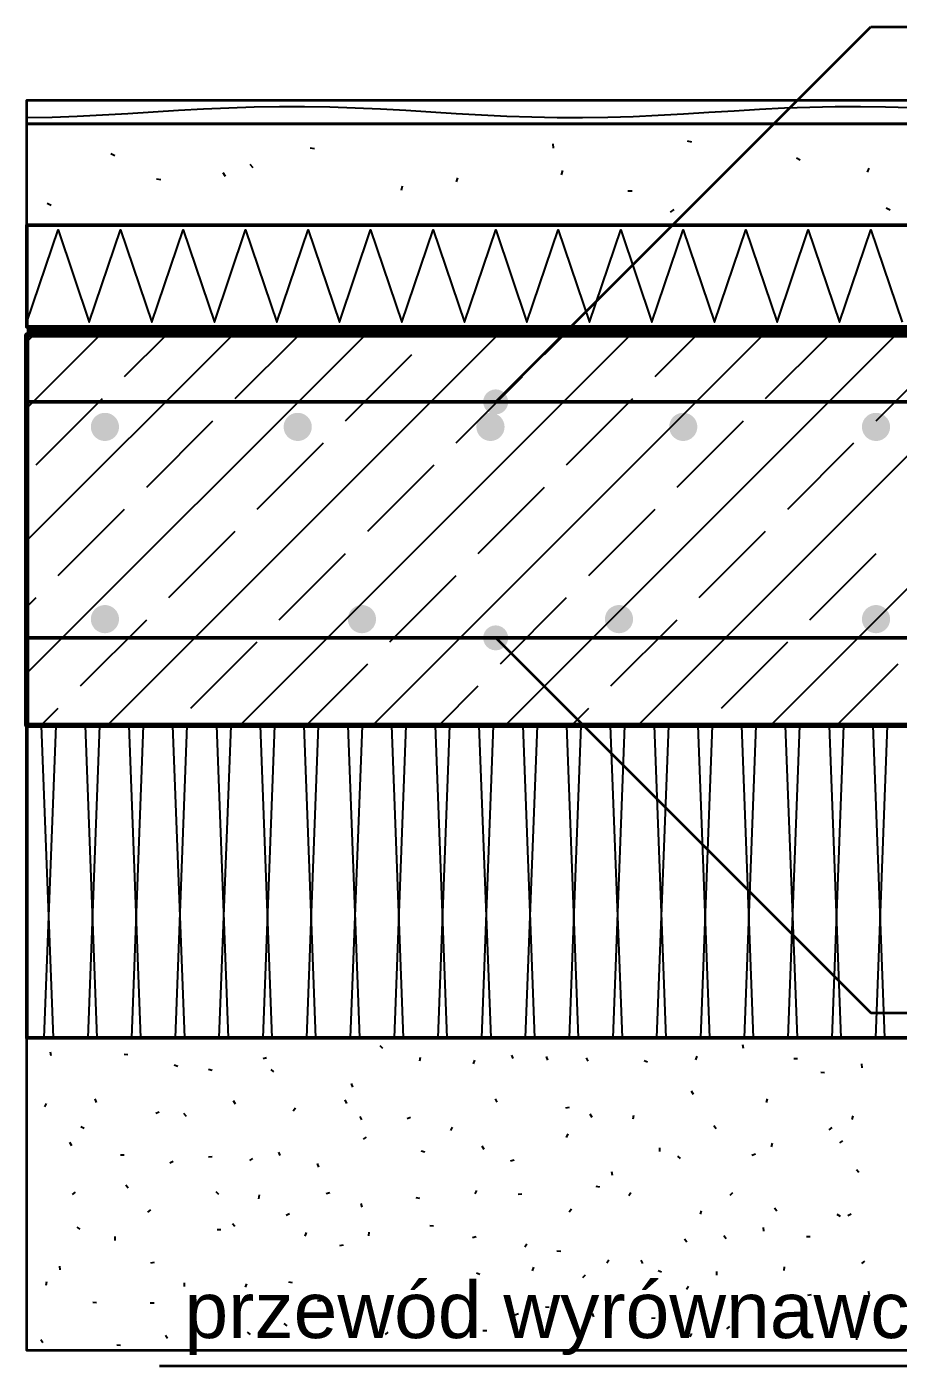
# Model space of a CAD drawing. Header units: metres. Extents: x -2.2 to 48.7, y -1.5 to 0.6.
# Drawn here: x -1.3 to -0.742, y -0.81 to 0.047 of the extents above; entities that cross this region are included whole.
import ezdxf

# ---------------------------------------------------------------- set-up
doc = ezdxf.new("R2010")
doc.units = ezdxf.units.M
for name, color, linetype, lineweight in [('A-FUNDAMENTY', 7, 'Continuous', 50), ('A-IZOL-WODNA', 5, 'Continuous', 100), ('A-KRESKOWANIE', 8, 'Continuous', 18), ('A-SCIANY-IZOL', 4, 'Continuous', 35), ('A-WARSTWY', 8, 'Continuous', 25), ('K-ZBROJENIE', 1, 'Continuous', 100), ('K-ZBROJENIE-OPIS', 2, 'Continuous', 25)]:
    doc.layers.add(name, color=color, linetype=linetype, lineweight=lineweight)
doc.styles.add('PL_ARIAL', font='arial.ttf')

msp = doc.modelspace()

# ---------------------------------------------------------------- hatches: boundary and pattern name
at = {"layer": 'K-ZBROJENIE', "true_color": 0x000000}
for points in [[(-1.241, -0.209), (-1.24104, -0.20988), (-1.24117, -0.21076), (-1.24139, -0.21161), (-1.24169, -0.21244), (-1.24206, -0.21324), (-1.24252, -0.214), (-1.24304, -0.21471), (-1.24364, -0.21536), (-1.24429, -0.21596), (-1.245, -0.21648), (-1.24576, -0.21694), (-1.24656, -0.21731), (-1.24739, -0.21761), (-1.24824, -0.21783), (-1.24912, -0.21796), (-1.25, -0.218), (-1.25088, -0.21796), (-1.25176, -0.21783), (-1.25261, -0.21761), (-1.25344, -0.21731), (-1.25424, -0.21694), (-1.255, -0.21648), (-1.25571, -0.21596), (-1.25636, -0.21536), (-1.25696, -0.21471), (-1.25748, -0.214), (-1.25794, -0.21324), (-1.25831, -0.21244), (-1.25861, -0.21161), (-1.25883, -0.21076), (-1.25896, -0.20988), (-1.259, -0.209), (-1.25896, -0.20812), (-1.25883, -0.20724), (-1.25861, -0.20639), (-1.25831, -0.20556), (-1.25794, -0.20476), (-1.25748, -0.204), (-1.25696, -0.20329), (-1.25636, -0.20264), (-1.25571, -0.20204), (-1.255, -0.20152), (-1.25424, -0.20106), (-1.25344, -0.20069), (-1.25261, -0.20039), (-1.25176, -0.20017), (-1.25088, -0.20004), (-1.25, -0.2), (-1.24912, -0.20004), (-1.24824, -0.20017), (-1.24739, -0.20039), (-1.24656, -0.20069), (-1.24576, -0.20106), (-1.245, -0.20152), (-1.24429, -0.20204), (-1.24364, -0.20264), (-1.24304, -0.20329), (-1.24252, -0.204), (-1.24206, -0.20476), (-1.24169, -0.20556), (-1.24139, -0.20639), (-1.24117, -0.20724), (-1.24104, -0.20812)], [(-1.11767, -0.209), (-1.11771, -0.20988), (-1.11784, -0.21076), (-1.11805, -0.21161), (-1.11835, -0.21244), (-1.11873, -0.21324), (-1.11918, -0.214), (-1.11971, -0.21471), (-1.1203, -0.21536), (-1.12096, -0.21596), (-1.12167, -0.21648), (-1.12242, -0.21694), (-1.12322, -0.21731), (-1.12405, -0.21761), (-1.12491, -0.21783), (-1.12578, -0.21796), (-1.12667, -0.218), (-1.12755, -0.21796), (-1.12842, -0.21783), (-1.12928, -0.21761), (-1.13011, -0.21731), (-1.13091, -0.21694), (-1.13167, -0.21648), (-1.13238, -0.21596), (-1.13303, -0.21536), (-1.13362, -0.21471), (-1.13415, -0.214), (-1.1346, -0.21324), (-1.13498, -0.21244), (-1.13528, -0.21161), (-1.13549, -0.21076), (-1.13562, -0.20988), (-1.13567, -0.209), (-1.13562, -0.20812), (-1.13549, -0.20724), (-1.13528, -0.20639), (-1.13498, -0.20556), (-1.1346, -0.20476), (-1.13415, -0.204), (-1.13362, -0.20329), (-1.13303, -0.20264), (-1.13238, -0.20204), (-1.13167, -0.20152), (-1.13091, -0.20106), (-1.13011, -0.20069), (-1.12928, -0.20039), (-1.12842, -0.20017), (-1.12755, -0.20004), (-1.12667, -0.2), (-1.12578, -0.20004), (-1.12491, -0.20017), (-1.12405, -0.20039), (-1.12322, -0.20069), (-1.12242, -0.20106), (-1.12167, -0.20152), (-1.12096, -0.20204), (-1.1203, -0.20264), (-1.11971, -0.20329), (-1.11918, -0.204), (-1.11873, -0.20476), (-1.11835, -0.20556), (-1.11805, -0.20639), (-1.11784, -0.20724), (-1.11771, -0.20812)], [(-0.99433, -0.209), (-0.99438, -0.20988), (-0.99451, -0.21076), (-0.99472, -0.21161), (-0.99502, -0.21244), (-0.9954, -0.21324), (-0.99585, -0.214), (-0.99638, -0.21471), (-0.99697, -0.21536), (-0.99762, -0.21596), (-0.99833, -0.21648), (-0.99909, -0.21694), (-0.99989, -0.21731), (-1.00072, -0.21761), (-1.00158, -0.21783), (-1.00245, -0.21796), (-1.00333, -0.218), (-1.00422, -0.21796), (-1.00509, -0.21783), (-1.00595, -0.21761), (-1.00678, -0.21731), (-1.00758, -0.21694), (-1.00833, -0.21648), (-1.00904, -0.21596), (-1.0097, -0.21536), (-1.01029, -0.21471), (-1.01082, -0.214), (-1.01127, -0.21324), (-1.01165, -0.21244), (-1.01195, -0.21161), (-1.01216, -0.21076), (-1.01229, -0.20988), (-1.01233, -0.209), (-1.01229, -0.20812), (-1.01216, -0.20724), (-1.01195, -0.20639), (-1.01165, -0.20556), (-1.01127, -0.20476), (-1.01082, -0.204), (-1.01029, -0.20329), (-1.0097, -0.20264), (-1.00904, -0.20204), (-1.00833, -0.20152), (-1.00758, -0.20106), (-1.00678, -0.20069), (-1.00595, -0.20039), (-1.00509, -0.20017), (-1.00422, -0.20004), (-1.00333, -0.2), (-1.00245, -0.20004), (-1.00158, -0.20017), (-1.00072, -0.20039), (-0.99989, -0.20069), (-0.99909, -0.20106), (-0.99833, -0.20152), (-0.99762, -0.20204), (-0.99697, -0.20264), (-0.99638, -0.20329), (-0.99585, -0.204), (-0.9954, -0.20476), (-0.99502, -0.20556), (-0.99472, -0.20639), (-0.99451, -0.20724), (-0.99438, -0.20812)], [(-0.871, -0.209), (-0.87104, -0.20988), (-0.87117, -0.21076), (-0.87139, -0.21161), (-0.87169, -0.21244), (-0.87206, -0.21324), (-0.87252, -0.214), (-0.87304, -0.21471), (-0.87364, -0.21536), (-0.87429, -0.21596), (-0.875, -0.21648), (-0.87576, -0.21694), (-0.87656, -0.21731), (-0.87739, -0.21761), (-0.87824, -0.21783), (-0.87912, -0.21796), (-0.88, -0.218), (-0.88088, -0.21796), (-0.88176, -0.21783), (-0.88261, -0.21761), (-0.88344, -0.21731), (-0.88424, -0.21694), (-0.885, -0.21648), (-0.88571, -0.21596), (-0.88636, -0.21536), (-0.88696, -0.21471), (-0.88748, -0.214), (-0.88794, -0.21324), (-0.88831, -0.21244), (-0.88861, -0.21161), (-0.88883, -0.21076), (-0.88896, -0.20988), (-0.889, -0.209), (-0.88896, -0.20812), (-0.88883, -0.20724), (-0.88861, -0.20639), (-0.88831, -0.20556), (-0.88794, -0.20476), (-0.88748, -0.204), (-0.88696, -0.20329), (-0.88636, -0.20264), (-0.88571, -0.20204), (-0.885, -0.20152), (-0.88424, -0.20106), (-0.88344, -0.20069), (-0.88261, -0.20039), (-0.88176, -0.20017), (-0.88088, -0.20004), (-0.88, -0.2), (-0.87912, -0.20004), (-0.87824, -0.20017), (-0.87739, -0.20039), (-0.87656, -0.20069), (-0.87576, -0.20106), (-0.875, -0.20152), (-0.87429, -0.20204), (-0.87364, -0.20264), (-0.87304, -0.20329), (-0.87252, -0.204), (-0.87206, -0.20476), (-0.87169, -0.20556), (-0.87139, -0.20639), (-0.87117, -0.20724), (-0.87104, -0.20812)], [(-0.74767, -0.209), (-0.74771, -0.20988), (-0.74784, -0.21076), (-0.74805, -0.21161), (-0.74835, -0.21244), (-0.74873, -0.21324), (-0.74918, -0.214), (-0.74971, -0.21471), (-0.7503, -0.21536), (-0.75096, -0.21596), (-0.75167, -0.21648), (-0.75242, -0.21694), (-0.75322, -0.21731), (-0.75405, -0.21761), (-0.75491, -0.21783), (-0.75578, -0.21796), (-0.75667, -0.218), (-0.75755, -0.21796), (-0.75842, -0.21783), (-0.75928, -0.21761), (-0.76011, -0.21731), (-0.76091, -0.21694), (-0.76167, -0.21648), (-0.76238, -0.21596), (-0.76303, -0.21536), (-0.76362, -0.21471), (-0.76415, -0.214), (-0.7646, -0.21324), (-0.76498, -0.21244), (-0.76528, -0.21161), (-0.76549, -0.21076), (-0.76562, -0.20988), (-0.76567, -0.209), (-0.76562, -0.20812), (-0.76549, -0.20724), (-0.76528, -0.20639), (-0.76498, -0.20556), (-0.7646, -0.20476), (-0.76415, -0.204), (-0.76362, -0.20329), (-0.76303, -0.20264), (-0.76238, -0.20204), (-0.76167, -0.20152), (-0.76091, -0.20106), (-0.76011, -0.20069), (-0.75928, -0.20039), (-0.75842, -0.20017), (-0.75755, -0.20004), (-0.75667, -0.2), (-0.75578, -0.20004), (-0.75491, -0.20017), (-0.75405, -0.20039), (-0.75322, -0.20069), (-0.75242, -0.20106), (-0.75167, -0.20152), (-0.75096, -0.20204), (-0.7503, -0.20264), (-0.74971, -0.20329), (-0.74918, -0.204), (-0.74873, -0.20476), (-0.74835, -0.20556), (-0.74805, -0.20639), (-0.74784, -0.20724), (-0.74771, -0.20812)], [(-1.241, -0.332), (-1.24104, -0.33288), (-1.24117, -0.33376), (-1.24139, -0.33461), (-1.24169, -0.33544), (-1.24206, -0.33624), (-1.24252, -0.337), (-1.24304, -0.33771), (-1.24364, -0.33836), (-1.24429, -0.33896), (-1.245, -0.33948), (-1.24576, -0.33994), (-1.24656, -0.34031), (-1.24739, -0.34061), (-1.24824, -0.34083), (-1.24912, -0.34096), (-1.25, -0.341), (-1.25088, -0.34096), (-1.25176, -0.34083), (-1.25261, -0.34061), (-1.25344, -0.34031), (-1.25424, -0.33994), (-1.255, -0.33948), (-1.25571, -0.33896), (-1.25636, -0.33836), (-1.25696, -0.33771), (-1.25748, -0.337), (-1.25794, -0.33624), (-1.25831, -0.33544), (-1.25861, -0.33461), (-1.25883, -0.33376), (-1.25896, -0.33288), (-1.259, -0.332), (-1.25896, -0.33112), (-1.25883, -0.33024), (-1.25861, -0.32939), (-1.25831, -0.32856), (-1.25794, -0.32776), (-1.25748, -0.327), (-1.25696, -0.32629), (-1.25636, -0.32564), (-1.25571, -0.32504), (-1.255, -0.32452), (-1.25424, -0.32406), (-1.25344, -0.32369), (-1.25261, -0.32339), (-1.25176, -0.32317), (-1.25088, -0.32304), (-1.25, -0.323), (-1.24912, -0.32304), (-1.24824, -0.32317), (-1.24739, -0.32339), (-1.24656, -0.32369), (-1.24576, -0.32406), (-1.245, -0.32452), (-1.24429, -0.32504), (-1.24364, -0.32564), (-1.24304, -0.32629), (-1.24252, -0.327), (-1.24206, -0.32776), (-1.24169, -0.32856), (-1.24139, -0.32939), (-1.24117, -0.33024), (-1.24104, -0.33112)], [(-1.07656, -0.332), (-1.0766, -0.33288), (-1.07673, -0.33376), (-1.07694, -0.33461), (-1.07724, -0.33544), (-1.07762, -0.33624), (-1.07807, -0.337), (-1.0786, -0.33771), (-1.07919, -0.33836), (-1.07985, -0.33896), (-1.08056, -0.33948), (-1.08131, -0.33994), (-1.08211, -0.34031), (-1.08294, -0.34061), (-1.0838, -0.34083), (-1.08467, -0.34096), (-1.08556, -0.341), (-1.08644, -0.34096), (-1.08731, -0.34083), (-1.08817, -0.34061), (-1.089, -0.34031), (-1.0898, -0.33994), (-1.09056, -0.33948), (-1.09127, -0.33896), (-1.09192, -0.33836), (-1.09251, -0.33771), (-1.09304, -0.337), (-1.09349, -0.33624), (-1.09387, -0.33544), (-1.09417, -0.33461), (-1.09438, -0.33376), (-1.09451, -0.33288), (-1.09456, -0.332), (-1.09451, -0.33112), (-1.09438, -0.33024), (-1.09417, -0.32939), (-1.09387, -0.32856), (-1.09349, -0.32776), (-1.09304, -0.327), (-1.09251, -0.32629), (-1.09192, -0.32564), (-1.09127, -0.32504), (-1.09056, -0.32452), (-1.0898, -0.32406), (-1.089, -0.32369), (-1.08817, -0.32339), (-1.08731, -0.32317), (-1.08644, -0.32304), (-1.08556, -0.323), (-1.08467, -0.32304), (-1.0838, -0.32317), (-1.08294, -0.32339), (-1.08211, -0.32369), (-1.08131, -0.32406), (-1.08056, -0.32452), (-1.07985, -0.32504), (-1.07919, -0.32564), (-1.0786, -0.32629), (-1.07807, -0.327), (-1.07762, -0.32776), (-1.07724, -0.32856), (-1.07694, -0.32939), (-1.07673, -0.33024), (-1.0766, -0.33112)], [(-0.91211, -0.332), (-0.91215, -0.33288), (-0.91228, -0.33376), (-0.9125, -0.33461), (-0.9128, -0.33544), (-0.91317, -0.33624), (-0.91363, -0.337), (-0.91415, -0.33771), (-0.91475, -0.33836), (-0.9154, -0.33896), (-0.91611, -0.33948), (-0.91687, -0.33994), (-0.91767, -0.34031), (-0.9185, -0.34061), (-0.91936, -0.34083), (-0.92023, -0.34096), (-0.92111, -0.341), (-0.92199, -0.34096), (-0.92287, -0.34083), (-0.92372, -0.34061), (-0.92456, -0.34031), (-0.92535, -0.33994), (-0.92611, -0.33948), (-0.92682, -0.33896), (-0.92748, -0.33836), (-0.92807, -0.33771), (-0.92859, -0.337), (-0.92905, -0.33624), (-0.92943, -0.33544), (-0.92972, -0.33461), (-0.92994, -0.33376), (-0.93007, -0.33288), (-0.93011, -0.332), (-0.93007, -0.33112), (-0.92994, -0.33024), (-0.92972, -0.32939), (-0.92943, -0.32856), (-0.92905, -0.32776), (-0.92859, -0.327), (-0.92807, -0.32629), (-0.92748, -0.32564), (-0.92682, -0.32504), (-0.92611, -0.32452), (-0.92535, -0.32406), (-0.92456, -0.32369), (-0.92372, -0.32339), (-0.92287, -0.32317), (-0.92199, -0.32304), (-0.92111, -0.323), (-0.92023, -0.32304), (-0.91936, -0.32317), (-0.9185, -0.32339), (-0.91767, -0.32369), (-0.91687, -0.32406), (-0.91611, -0.32452), (-0.9154, -0.32504), (-0.91475, -0.32564), (-0.91415, -0.32629), (-0.91363, -0.327), (-0.91317, -0.32776), (-0.9128, -0.32856), (-0.9125, -0.32939), (-0.91228, -0.33024), (-0.91215, -0.33112)], [(-0.74767, -0.332), (-0.74771, -0.33288), (-0.74784, -0.33376), (-0.74805, -0.33461), (-0.74835, -0.33544), (-0.74873, -0.33624), (-0.74918, -0.337), (-0.74971, -0.33771), (-0.7503, -0.33836), (-0.75096, -0.33896), (-0.75167, -0.33948), (-0.75242, -0.33994), (-0.75322, -0.34031), (-0.75405, -0.34061), (-0.75491, -0.34083), (-0.75578, -0.34096), (-0.75667, -0.341), (-0.75755, -0.34096), (-0.75842, -0.34083), (-0.75928, -0.34061), (-0.76011, -0.34031), (-0.76091, -0.33994), (-0.76167, -0.33948), (-0.76238, -0.33896), (-0.76303, -0.33836), (-0.76362, -0.33771), (-0.76415, -0.337), (-0.7646, -0.33624), (-0.76498, -0.33544), (-0.76528, -0.33461), (-0.76549, -0.33376), (-0.76562, -0.33288), (-0.76567, -0.332), (-0.76562, -0.33112), (-0.76549, -0.33024), (-0.76528, -0.32939), (-0.76498, -0.32856), (-0.7646, -0.32776), (-0.76415, -0.327), (-0.76362, -0.32629), (-0.76303, -0.32564), (-0.76238, -0.32504), (-0.76167, -0.32452), (-0.76091, -0.32406), (-0.76011, -0.32369), (-0.75928, -0.32339), (-0.75842, -0.32317), (-0.75755, -0.32304), (-0.75667, -0.323), (-0.75578, -0.32304), (-0.75491, -0.32317), (-0.75405, -0.32339), (-0.75322, -0.32369), (-0.75242, -0.32406), (-0.75167, -0.32452), (-0.75096, -0.32504), (-0.7503, -0.32564), (-0.74971, -0.32629), (-0.74918, -0.327), (-0.74873, -0.32776), (-0.74835, -0.32856), (-0.74805, -0.32939), (-0.74784, -0.33024), (-0.74771, -0.33112)]]:
    msp.add_hatch(color=7, dxfattribs=at).paths.add_polyline_path(points)
at = {"layer": 'K-ZBROJENIE-OPIS', "true_color": 0x000000}
for points in [[(-0.992, -0.193), (-0.99227, -0.19093), (-0.99307, -0.189), (-0.99434, -0.18734), (-0.996, -0.18607), (-0.99793, -0.18527), (-1, -0.185), (-1.00207, -0.18527), (-1.004, -0.18607), (-1.00566, -0.18734), (-1.00693, -0.189), (-1.00773, -0.19093), (-1.008, -0.193), (-1.00773, -0.19507), (-1.00693, -0.197), (-1.00566, -0.19866), (-1.004, -0.19993), (-1.00207, -0.20073), (-1, -0.201), (-0.99793, -0.20073), (-0.996, -0.19993), (-0.99434, -0.19866), (-0.99307, -0.197), (-0.99227, -0.19507)], [(-0.992, -0.344), (-0.99227, -0.34193), (-0.99307, -0.34), (-0.99434, -0.33834), (-0.996, -0.33707), (-0.99793, -0.33627), (-1, -0.336), (-1.00207, -0.33627), (-1.004, -0.33707), (-1.00566, -0.33834), (-1.00693, -0.34), (-1.00773, -0.34193), (-1.008, -0.344), (-1.00773, -0.34607), (-1.00693, -0.348), (-1.00566, -0.34966), (-1.004, -0.35093), (-1.00207, -0.35173), (-1, -0.352), (-0.99793, -0.35173), (-0.996, -0.35093), (-0.99434, -0.34966), (-0.99307, -0.348), (-0.99227, -0.34607)]]:
    msp.add_hatch(color=7, dxfattribs=at).paths.add_polyline_path(points)

# ---------------------------------------------------------------- linework, layer by layer
at = {"layer": 'A-FUNDAMENTY', "lineweight": 70, "ltscale": 0.02}
msp.add_lwpolyline([(-0.3, -0.4), (-1.3, -0.4), (-1.3, -0.4), (-1.3, -0.4), (-1.3, -0.15), (-1.3, -0.15), (-1.3, -0.15), (0.3, -0.15)], dxfattribs=at)
at = {"layer": 'A-IZOL-WODNA', "lineweight": 140, "ltscale": 0.02}
msp.add_lwpolyline([(-1.3, -0.1475), (0.3, -0.1475)], dxfattribs=at)
at = {"layer": 'A-KRESKOWANIE', "lineweight": 25, "ltscale": 0.02}
for points in [[(-1.3, -0.01105), (-1.28384, -0.01073), (-1.26768, -0.01016), (-1.25152, -0.00938), (-1.23535, -0.00845), (-1.21919, -0.00745), (-1.20303, -0.00645), (-1.18687, -0.00553), (-1.17071, -0.00477), (-1.15455, -0.00423), (-1.13838, -0.00394), (-1.12222, -0.00393), (-1.10606, -0.00421), (-1.0899, -0.00475), (-1.07374, -0.0055), (-1.05758, -0.00641), (-1.04141, -0.00741), (-1.02525, -0.00842), (-1.00909, -0.00935), (-0.99293, -0.01014), (-0.97677, -0.01071), (-0.96061, -0.01104), (-0.94444, -0.01108), (-0.92828, -0.01084), (-0.91212, -0.01034), (-0.89596, -0.00961), (-0.8798, -0.00872), (-0.86364, -0.00773), (-0.84747, -0.00672), (-0.83131, -0.00577), (-0.81515, -0.00496), (-0.79899, -0.00435), (-0.78283, -0.00399), (-0.76667, -0.00391), (-0.75051, -0.00411), (-0.73434, -0.00457)], [(-1.11596, -0.03103), (-1.11874, -0.03068)], [(-0.96306, -0.03076), (-0.96316, -0.02796)], [(-0.8745, -0.02676), (-0.87723, -0.02613)], [(-1.24371, -0.03553), (-1.24622, -0.03429)], [(-1.15519, -0.04321), (-1.15701, -0.04109)], [(-0.80515, -0.03836), (-0.80758, -0.03696)], [(-1.21427, -0.05093), (-1.21702, -0.05044)], [(-1.17281, -0.04873), (-1.17442, -0.04644)], [(-1.02508, -0.05228), (-1.02419, -0.04962)], [(-0.95789, -0.04763), (-0.95696, -0.04499)], [(-0.76201, -0.04608), (-0.76097, -0.04348)], [(-1.06026, -0.0575), (-1.05953, -0.05479)], [(-0.91551, -0.05792), (-0.91271, -0.0579)], [(-1.2844, -0.06731), (-1.28686, -0.06598)], [(-0.88811, -0.07167), (-0.88586, -0.07001)], [(-0.7477, -0.07026), (-0.75025, -0.06909)], [(-1.3, -0.142), (-1.28, -0.083), (-1.26, -0.142), (-1.24, -0.083), (-1.22, -0.142), (-1.2, -0.083), (-1.18, -0.142), (-1.16, -0.083), (-1.14, -0.142), (-1.12, -0.083), (-1.1, -0.142), (-1.08, -0.083), (-1.06, -0.142), (-1.04, -0.083), (-1.02, -0.142), (-1, -0.083), (-0.98, -0.142), (-0.96, -0.083), (-0.94, -0.142), (-0.92, -0.083), (-0.9, -0.142), (-0.88, -0.083), (-0.86, -0.142), (-0.84, -0.083), (-0.82, -0.142), (-0.8, -0.083), (-0.78, -0.142), (-0.76, -0.083), (-0.74, -0.142)], [(-1.3, -0.36662), (-1.08338, -0.15)], [(-1.3, -0.28177), (-1.16823, -0.15)], [(-1.3, -0.19691), (-1.25309, -0.15)], [(-1.3, -0.15449), (-1.29551, -0.15)], [(-1.24853, -0.4), (-0.99853, -0.15)], [(-1.23744, -0.17678), (-1.21066, -0.15)], [(-1.16673, -0.19092), (-1.12581, -0.15)], [(-1.16368, -0.4), (-0.91368, -0.15)], [(-1.07882, -0.4), (-0.82882, -0.15)], [(-0.99397, -0.4), (-0.74397, -0.15)], [(-0.96874, -0.16263), (-0.9561, -0.15)], [(-0.90912, -0.4), (-0.65912, -0.15)], [(-0.89803, -0.17678), (-0.87125, -0.15)], [(-0.82731, -0.19092), (-0.7864, -0.15)], [(-0.82426, -0.4), (-0.57426, -0.15)], [(-1.09602, -0.20506), (-1.05359, -0.16263)], [(-0.7566, -0.20506), (-0.71418, -0.16263)], [(-1.0253, -0.2192), (-0.98288, -0.17678)], [(-1.29401, -0.23335), (-1.25158, -0.19092)], [(-0.95459, -0.23335), (-0.91217, -0.19092)], [(-1.22329, -0.24749), (-1.18087, -0.20506)], [(-0.88388, -0.24749), (-0.84146, -0.20506)], [(-1.15258, -0.26163), (-1.11016, -0.2192)], [(-0.81317, -0.26163), (-0.77075, -0.2192)], [(-1.08187, -0.27577), (-1.03945, -0.23335)], [(-1.01116, -0.28991), (-0.96874, -0.24749)], [(-1.27986, -0.30406), (-1.23744, -0.26163)], [(-0.94045, -0.30406), (-0.89803, -0.26163)], [(-1.20915, -0.3182), (-1.16673, -0.27577)], [(-0.86974, -0.3182), (-0.82731, -0.27577)], [(-1.13844, -0.33234), (-1.09602, -0.28991)], [(-0.79903, -0.33234), (-0.7566, -0.28991)], [(-1.06773, -0.34648), (-1.0253, -0.30406)], [(-1.3, -0.32419), (-1.29401, -0.3182)], [(-0.99702, -0.36062), (-0.95459, -0.3182)], [(-1.26572, -0.37477), (-1.22329, -0.33234)], [(-0.92631, -0.37477), (-0.88388, -0.33234)], [(-1.19501, -0.38891), (-1.15258, -0.34648)], [(-0.8556, -0.38891), (-0.81317, -0.34648)], [(-1.12125, -0.4), (-1.08187, -0.36062)], [(-0.78184, -0.4), (-0.74246, -0.36062)], [(-1.0364, -0.4), (-1.01116, -0.37477)], [(-1.29095, -0.4), (-1.27986, -0.38891)], [(-0.95154, -0.4), (-0.94045, -0.38891)], [(-1.2907, -0.4), (-1.28318, -0.6)], [(-1.28882, -0.6), (-1.2813, -0.4)], [(-1.2627, -0.4), (-1.25518, -0.6)], [(-1.26082, -0.6), (-1.2533, -0.4)], [(-1.2347, -0.4), (-1.22718, -0.6)], [(-1.23282, -0.6), (-1.2253, -0.4)], [(-1.2067, -0.4), (-1.19918, -0.6)], [(-1.20482, -0.6), (-1.1973, -0.4)], [(-1.1787, -0.4), (-1.17118, -0.6)], [(-1.17682, -0.6), (-1.1693, -0.4)], [(-1.1507, -0.4), (-1.14318, -0.6)], [(-1.14882, -0.6), (-1.1413, -0.4)], [(-1.1227, -0.4), (-1.11518, -0.6)], [(-1.12082, -0.6), (-1.1133, -0.4)], [(-1.0947, -0.4), (-1.08718, -0.6)], [(-1.09282, -0.6), (-1.0853, -0.4)], [(-1.0667, -0.4), (-1.05918, -0.6)], [(-1.06482, -0.6), (-1.0573, -0.4)], [(-1.0387, -0.4), (-1.03118, -0.6)], [(-1.03682, -0.6), (-1.0293, -0.4)], [(-1.0107, -0.4), (-1.00318, -0.6)], [(-1.00882, -0.6), (-1.0013, -0.4)], [(-0.9827, -0.4), (-0.97518, -0.6)], [(-0.98082, -0.6), (-0.9733, -0.4)], [(-0.9547, -0.4), (-0.94718, -0.6)], [(-0.95282, -0.6), (-0.9453, -0.4)], [(-0.9267, -0.4), (-0.91918, -0.6)], [(-0.92482, -0.6), (-0.9173, -0.4)], [(-0.8987, -0.4), (-0.89118, -0.6)], [(-0.89682, -0.6), (-0.8893, -0.4)], [(-0.8707, -0.4), (-0.86318, -0.6)], [(-0.86882, -0.6), (-0.8613, -0.4)], [(-0.8427, -0.4), (-0.83518, -0.6)], [(-0.84082, -0.6), (-0.8333, -0.4)], [(-0.8147, -0.4), (-0.80718, -0.6)], [(-0.81282, -0.6), (-0.8053, -0.4)], [(-0.7867, -0.4), (-0.77918, -0.6)], [(-0.78482, -0.6), (-0.7773, -0.4)], [(-0.7587, -0.4), (-0.75118, -0.6)], [(-0.75682, -0.6), (-0.7493, -0.4)], [(-1.07218, -0.60672), (-1.07386, -0.60501)], [(-0.84142, -0.60673), (-0.8419, -0.60437)], [(-1.28442, -0.61146), (-1.28486, -0.60911)], [(-1.23525, -0.61075), (-1.23764, -0.61056)], [(-1.14883, -0.6131), (-1.14653, -0.61245)], [(-1.04846, -0.61465), (-1.04816, -0.61227)], [(-1.01412, -0.61658), (-1.0134, -0.61429)], [(-0.98876, -0.61321), (-0.98962, -0.61097)], [(-0.9667, -0.6141), (-0.96754, -0.61185)], [(-0.94082, -0.61487), (-0.94183, -0.61269)], [(-0.90287, -0.6154), (-0.9051, -0.61451)], [(-0.87202, -0.61389), (-0.87117, -0.61164)], [(-0.80925, -0.6132), (-0.80685, -0.61314)], [(-0.76558, -0.61901), (-0.76579, -0.61662)], [(-1.20345, -0.61829), (-1.20565, -0.61733)], [(-1.1815, -0.6207), (-1.18382, -0.62012)], [(-1.14185, -0.62172), (-1.14364, -0.62013)], [(-0.78964, -0.62234), (-0.79202, -0.62207)], [(-1.09149, -0.6314), (-1.09228, -0.62914)], [(-0.87347, -0.63605), (-0.87465, -0.63396)], [(-1.28852, -0.64408), (-1.28747, -0.64192)], [(-1.25541, -0.64129), (-1.2562, -0.63903)], [(-1.16639, -0.64228), (-1.16774, -0.64029)], [(-1.09521, -0.64185), (-1.09623, -0.63967)], [(-0.99897, -0.64108), (-1.00012, -0.63897)], [(-0.82681, -0.64118), (-0.82603, -0.63891)], [(-1.21749, -0.64805), (-1.21524, -0.6472)], [(-1.19792, -0.65026), (-1.19945, -0.64841)], [(-1.12957, -0.64668), (-1.12817, -0.64472)], [(-1.08564, -0.65244), (-1.08671, -0.65029)], [(-1.05673, -0.65142), (-1.05445, -0.65066)], [(-0.95519, -0.64465), (-0.95284, -0.64417)], [(-0.93828, -0.65079), (-0.93946, -0.6487)], [(-0.91196, -0.65169), (-0.91165, -0.64931)], [(-0.77183, -0.65218), (-0.77131, -0.64983)], [(-1.26323, -0.65785), (-1.26539, -0.65681)], [(-1.02859, -0.65923), (-1.02756, -0.65706)], [(-0.85899, -0.65802), (-0.86045, -0.65612)], [(-0.78654, -0.65874), (-0.78463, -0.65728)], [(-1.2711, -0.66892), (-1.27245, -0.66693)], [(-1.08467, -0.6647), (-1.08267, -0.66338)], [(-0.95467, -0.66358), (-0.95371, -0.66138)], [(-0.82355, -0.66966), (-0.82288, -0.66736)], [(-0.77979, -0.66718), (-0.77784, -0.66578)], [(-1.24013, -0.67486), (-1.23773, -0.6747)], [(-1.18374, -0.67612), (-1.18135, -0.67591)], [(-1.13779, -0.67517), (-1.1388, -0.673)], [(-1.04535, -0.67295), (-1.0477, -0.67244)], [(-1.00743, -0.67137), (-1.00857, -0.66926)], [(-0.89504, -0.67265), (-0.89505, -0.67025)], [(-0.88179, -0.67716), (-0.88356, -0.67554)], [(-0.83604, -0.67491), (-0.83382, -0.67402)], [(-1.20841, -0.6799), (-1.20629, -0.67877)], [(-1.15731, -0.67842), (-1.1553, -0.6771)], [(-1.11312, -0.68257), (-1.11404, -0.68035)], [(-0.99042, -0.67863), (-0.98813, -0.67788)], [(-0.76767, -0.6861), (-0.76925, -0.68429)], [(-0.92518, -0.68808), (-0.92561, -0.68572)], [(-1.27076, -0.70004), (-1.26881, -0.69864)], [(-1.23522, -0.69616), (-1.23658, -0.69418)], [(-1.17716, -0.70019), (-1.17882, -0.69846)], [(-1.15145, -0.70283), (-1.15111, -0.70045)], [(-1.10841, -0.69939), (-1.10609, -0.69881)], [(-1.04861, -0.70263), (-1.05096, -0.70218)], [(-1.01304, -0.69974), (-1.01212, -0.69752)], [(-0.98572, -0.69983), (-0.98333, -0.69965)], [(-0.93339, -0.69534), (-0.93578, -0.6951)], [(-0.91484, -0.70084), (-0.91351, -0.69884)], [(-0.85005, -0.70052), (-0.84824, -0.69894)], [(-1.22253, -0.71143), (-1.2206, -0.71)], [(-1.08538, -0.70826), (-1.08615, -0.70599)], [(-0.95302, -0.71116), (-0.9514, -0.70939)], [(-0.86906, -0.7128), (-0.86831, -0.71052)], [(-0.82018, -0.71086), (-0.82159, -0.70892)], [(-1.16688, -0.72066), (-1.16843, -0.71882)], [(-1.13415, -0.71336), (-1.13196, -0.71239)], [(-0.77947, -0.71411), (-0.78157, -0.71294)], [(-0.77471, -0.71361), (-0.7726, -0.71249)], [(-1.2658, -0.72233), (-1.26777, -0.72096)], [(-1.24349, -0.72946), (-1.24354, -0.72706)], [(-1.17586, -0.72272), (-1.17826, -0.72267)], [(-1.12199, -0.72669), (-1.12113, -0.72445)], [(-1.08109, -0.72664), (-1.08098, -0.72424)], [(-1.03982, -0.72043), (-1.04221, -0.72023)], [(-1.01479, -0.72773), (-1.01253, -0.72693)], [(-0.85247, -0.72848), (-0.85394, -0.72658)], [(-0.82851, -0.7237), (-0.8287, -0.72131)], [(-0.7988, -0.72728), (-0.8012, -0.72716)], [(-1.09981, -0.73283), (-1.09744, -0.73243)], [(-0.98144, -0.73365), (-0.98005, -0.7317)], [(-0.95842, -0.73662), (-0.9608, -0.73631)], [(-0.8778, -0.73059), (-0.87918, -0.72863)], [(-1.22056, -0.74391), (-1.21822, -0.74335)], [(-0.92895, -0.74387), (-0.92767, -0.74184)], [(-0.90593, -0.74428), (-0.90689, -0.74208)], [(-0.7657, -0.74431), (-0.76385, -0.74278)], [(-1.27855, -0.74839), (-1.27886, -0.74601)], [(-1.01004, -0.75142), (-1.01225, -0.75048)], [(-0.97634, -0.749), (-0.97561, -0.74672)], [(-0.94422, -0.75318), (-0.94249, -0.75152)], [(-0.89384, -0.74977), (-0.89608, -0.7489)], [(-0.85853, -0.75178), (-0.85842, -0.74939)], [(-0.81539, -0.74876), (-0.81532, -0.74636)], [(-1.28769, -0.75818), (-1.28721, -0.75583)], [(-1.19915, -0.75898), (-1.19916, -0.75658)], [(-1.16012, -0.75946), (-1.15923, -0.75723)], [(-1.12992, -0.75665), (-1.13228, -0.75623)], [(-0.8779, -0.76074), (-0.87663, -0.7587)], [(-0.76088, -0.76427), (-0.76154, -0.76196)], [(-1.25539, -0.76948), (-1.25779, -0.76934)], [(-1.21856, -0.76973), (-1.22096, -0.76964)], [(-1.11397, -0.76821), (-1.11158, -0.76799)], [(-1.06794, -0.76708), (-1.06578, -0.76604)], [(-1.04322, -0.77093), (-1.04168, -0.76909)], [(-0.80022, -0.76454), (-0.79788, -0.76402)], [(-0.98766, -0.77713), (-0.9854, -0.77632)], [(-0.96582, -0.77248), (-0.96821, -0.77229)], [(-0.93727, -0.77843), (-0.93813, -0.77619)], [(-0.90034, -0.77929), (-0.89795, -0.77904)], [(-1.17835, -0.78931), (-1.17668, -0.78758)], [(-1.15686, -0.78961), (-1.15889, -0.78832)], [(-1.1334, -0.78408), (-1.13526, -0.78257)], [(-1.07053, -0.78978), (-1.06876, -0.78815)], [(-1.00812, -0.78724), (-1.00573, -0.78713)], [(-0.85211, -0.78605), (-0.85022, -0.78458)], [(-1.28976, -0.79511), (-1.29108, -0.79311)], [(-1.24006, -0.79674), (-1.24246, -0.79657)], [(-1.21003, -0.79233), (-1.21129, -0.79029)], [(-0.87559, -0.79115), (-0.87454, -0.78899)], [(-0.76893, -0.79308), (-0.76904, -0.79069)]]:
    msp.add_lwpolyline(points, dxfattribs=at)
at = {"layer": 'A-SCIANY-IZOL', "lineweight": 50, "ltscale": 0.02}
msp.add_lwpolyline([(-1.3, -0.08), (-1.3, -0.08), (-1.3, -0.08), (0.3, -0.08), (0.3, -0.08), (0.3, -0.08), (0.3, -0.145), (0.3, -0.145), (0.3, -0.145), (-1.3, -0.145), (-1.3, -0.145), (-1.3, -0.145)], close=True, dxfattribs=at)
msp.add_lwpolyline([(-0.5, -0.6), (-1.3, -0.6), (-1.3, -0.6), (-1.3, -0.6), (-1.3, -0.4), (-1.3, -0.4), (-1.3, -0.4), (-0.3, -0.4)], dxfattribs=at)
at = {"layer": 'A-WARSTWY', "lineweight": 35, "ltscale": 0.02}
for points in [[(-1.3, 0), (-1.3, 0), (-1.3, 0), (0.3, 0), (0.3, 0), (0.3, 0), (0.3, -0.015), (0.3, -0.015), (0.3, -0.015), (-1.3, -0.015), (-1.3, -0.015), (-1.3, -0.015)], [(-1.3, -0.015), (-1.3, -0.015), (-1.3, -0.015), (0.3, -0.015), (0.3, -0.015), (0.3, -0.015), (0.3, -0.08), (0.3, -0.08), (0.3, -0.08), (-1.3, -0.08), (-1.3, -0.08), (-1.3, -0.08)]]:
    msp.add_lwpolyline(points, close=True, dxfattribs=at)
msp.add_lwpolyline([(-0.7, -0.8), (-1.3, -0.8), (-1.3, -0.8), (-1.3, -0.8), (-1.3, -0.6), (-1.3, -0.6), (-1.3, -0.6), (-0.5, -0.6)], dxfattribs=at)
at = {"layer": 'K-ZBROJENIE', "lineweight": 50, "ltscale": 0.02}
for points in [[(-1.3, -0.193), (0.25, -0.193)], [(-1.3, -0.344), (0.25, -0.344)]]:
    msp.add_lwpolyline(points, dxfattribs=at)
at = {"layer": 'K-ZBROJENIE-OPIS', "lineweight": 35, "ltscale": 0.02}
for points in [[(-1, -0.193), (-0.76, 0.047)], [(-0.76, 0.047), (0.05447, 0.047)], [(-1, -0.344), (-0.76, -0.584)], [(-0.76, -0.584), (-0.00953, -0.584)], [(-0.411, -0.81), (-1.21512, -0.81)]]:
    msp.add_lwpolyline(points, dxfattribs=at)

# ---------------------------------------------------------------- texts
at = {"layer": 'K-ZBROJENIE-OPIS', "style": 'PL_ARIAL'}
msp.add_text('przewód wyrównawczy FeZn 30×4', height=0.036, dxfattribs=at).set_placement((-1.19912, -0.792))

doc.saveas('drawing.dxf')
